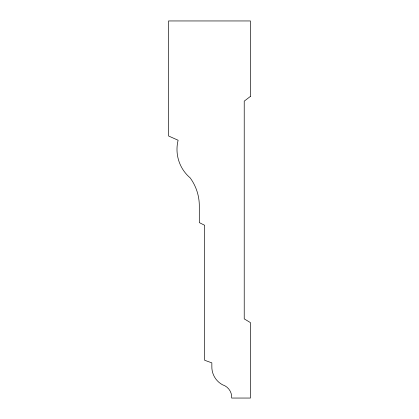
<?xml version="1.0" encoding="UTF-8"?>
<svg xmlns="http://www.w3.org/2000/svg" width="419" height="419" viewBox="0 0 419 419"><rect width="100%" height="100%" fill="white"/><g stroke="black" fill="none" stroke-linecap="round" stroke-linejoin="round"><path stroke-width="0.63" d="M250.457 96.37L244.225 101.157L244.225 318.869L250.457 322.63L250.457 398.05L231.655 398.05L231.655 395.866A13.157 13.157 0 0 0 222.526 384.773A20.227 20.227 0 0 1 211.846 366.426L211.846 362.859L204.624 360.261L204.624 225.265L199.308 222.604L199.308 206.787A47.405 47.405 0 0 0 190.158 177.876A37.448 37.448 0 0 1 178.117 140.245L168.543 135.981L168.543 20.95L250.457 20.95L250.457 96.37"/></g></svg>
